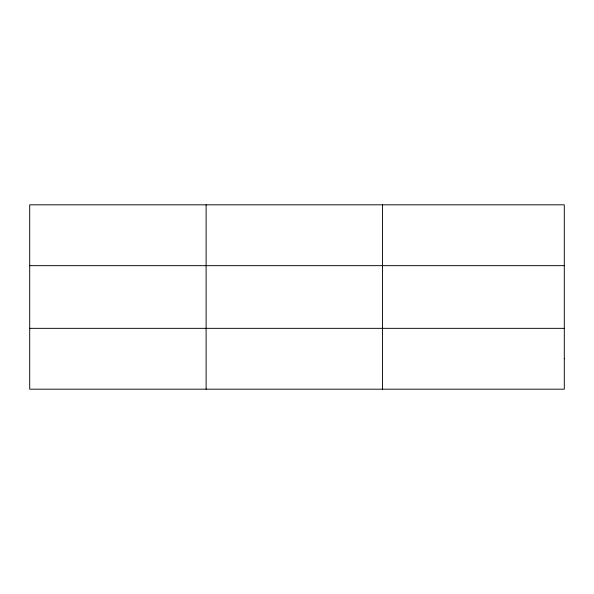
<?xml version="1.0" encoding="UTF-8"?>
<svg xmlns="http://www.w3.org/2000/svg" width="594" height="594" viewBox="0 0 594 594"><rect width="100%" height="100%" fill="white"/><g stroke="black" fill="none" stroke-linecap="round" stroke-linejoin="round"><path stroke-width="0.89" d="M206.118 389.181L206.118 204.819M382.536 389.181L382.536 204.819M29.7 265.659L564.3 265.659M29.7 328.341L564.3 328.341M564.3 358.761L564.3 389.181L29.7 389.181L29.7 204.819L564.3 204.819L564.3 358.761"/></g></svg>
